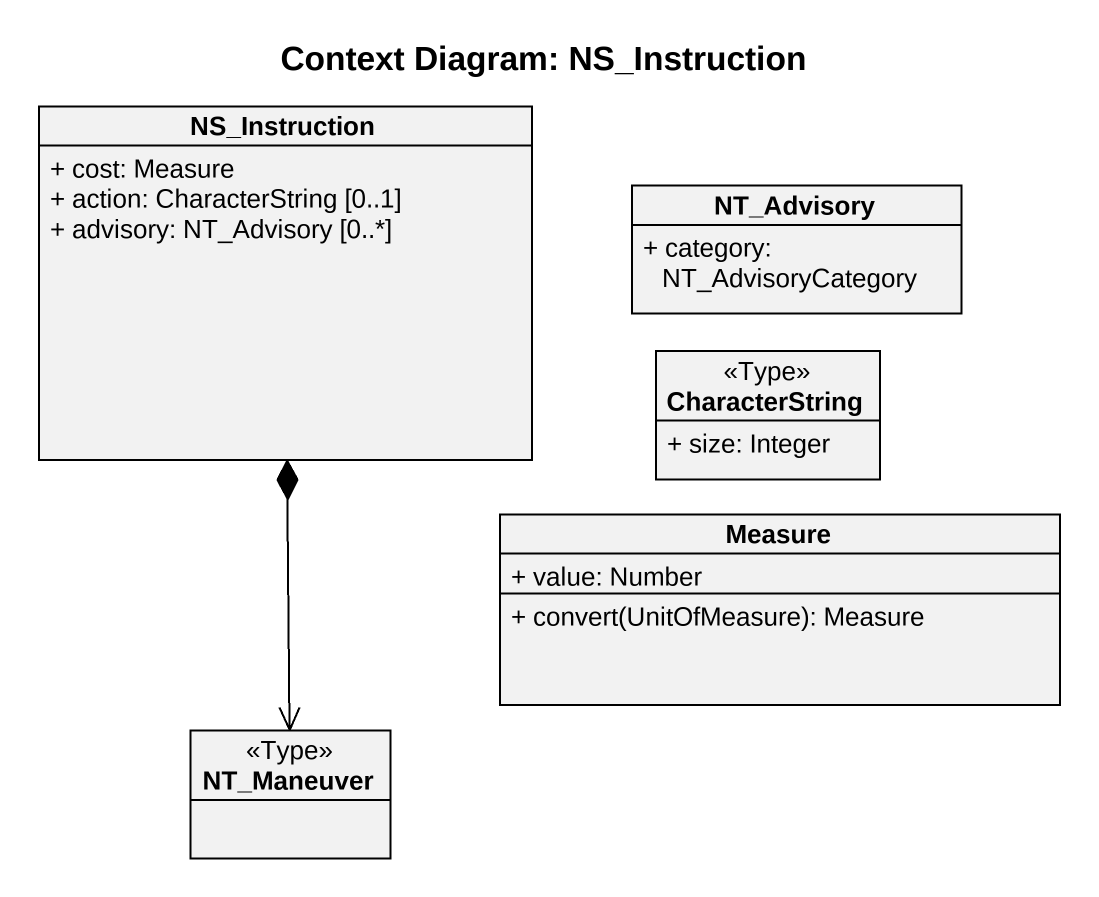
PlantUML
@startuml
title Context Diagram: NS_Instruction
hide circle
hide empty members
skinparam classAttributeIconSize 0
class NS_Instruction {
  + cost: Measure
  + action: CharacterString [0..1]
  + advisory: NT_Advisory [0..*]
}
class NT_Advisory {
  + category: NT_AdvisoryCategory
}
class CharacterString <<Type>> {
  + size: Integer
}
class Measure {
  + value: Number
  + convert(UnitOfMeasure): Measure
}
class NT_Maneuver <<Type>>
NT_Maneuver <-up-* NS_Instruction
@enduml
